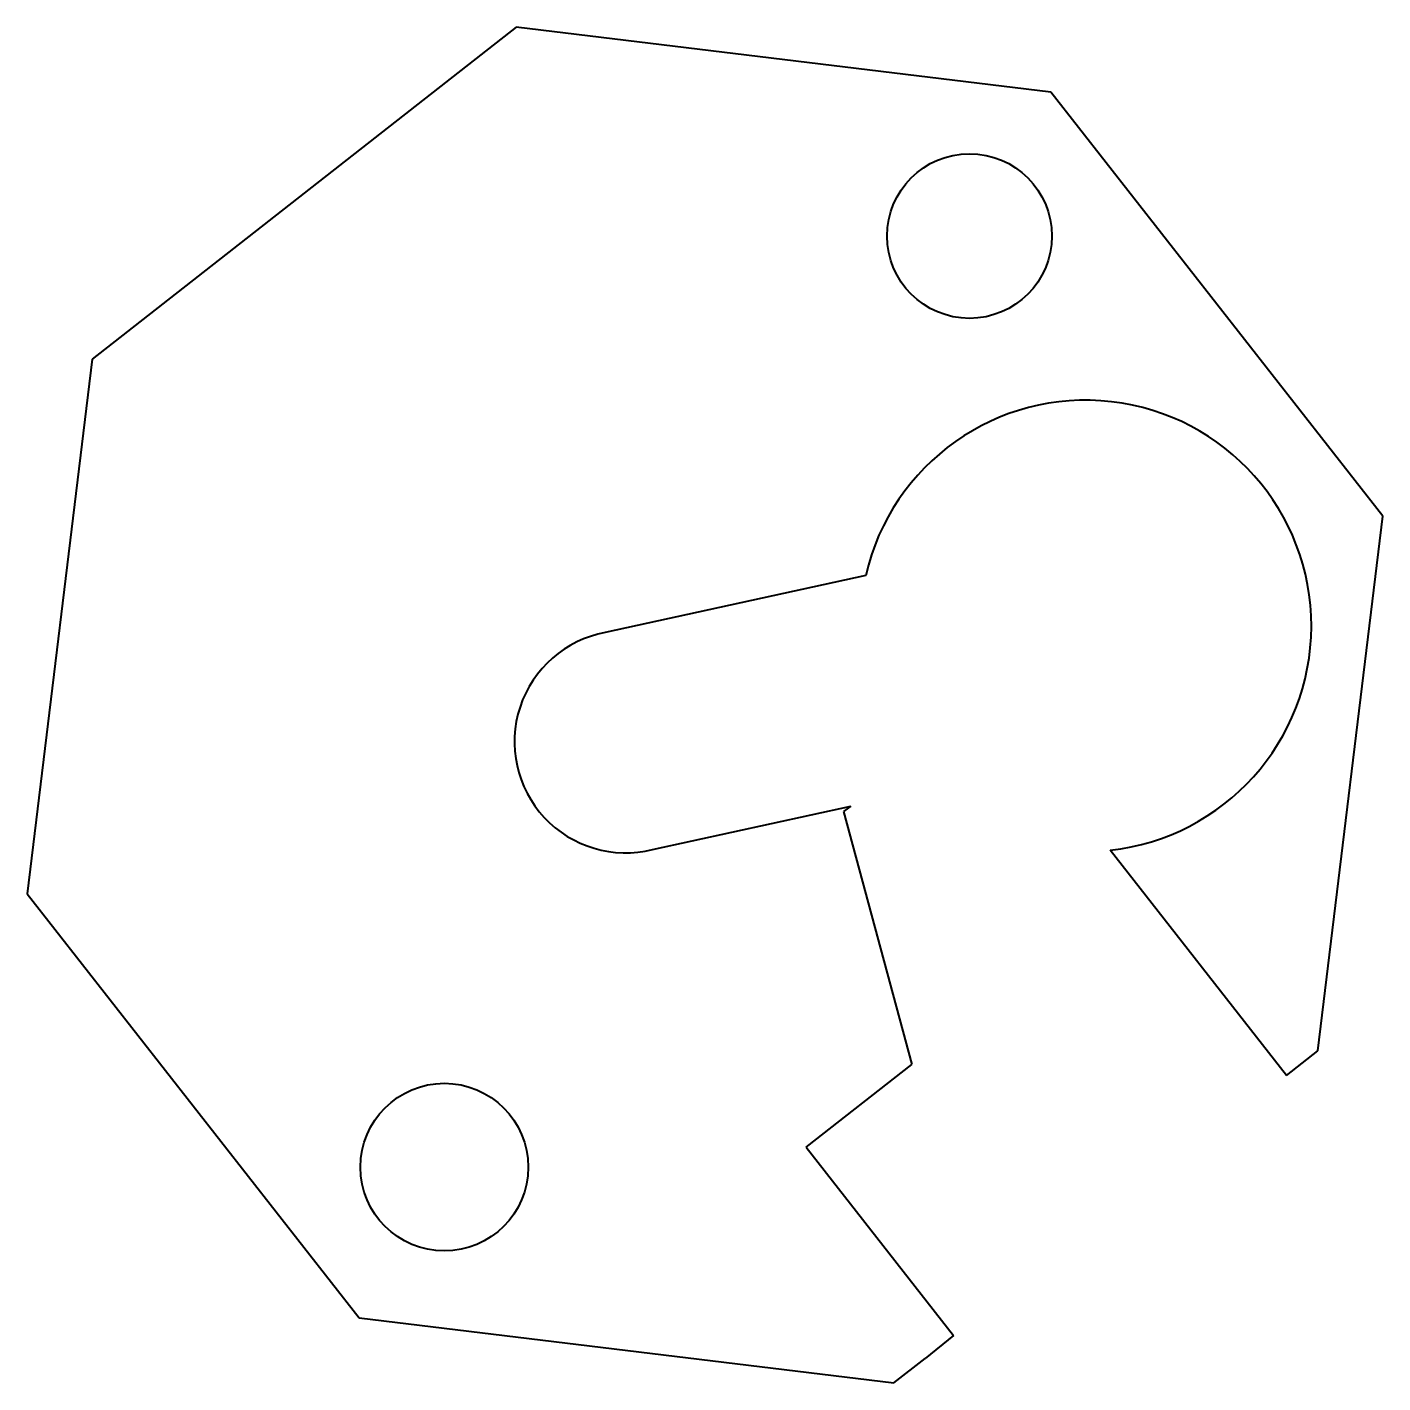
# Model space of a CAD drawing. Header units: inches. Extents: x -4.82 to 4.82, y -4.82 to 4.82.
import ezdxf

# ---------------------------------------------------------------- set-up
doc = ezdxf.new("R2010")
doc.units = ezdxf.units.IN
doc.header["$MEASUREMENT"] = 0
doc.layers.add('Visible', color=7, linetype='Continuous', lineweight=40)

msp = doc.modelspace()

# ---------------------------------------------------------------- linework, layer by layer
at = {"layer": 'Visible'}
for p, q in [((-1.3425, 4.8164), (-4.355, 2.4564)), ((2.4564, 4.355), (-1.3425, 4.8164)), ((4.8164, 1.3425), (2.4564, 4.355)), ((-4.355, 2.4564), (-4.8164, -1.3425)), ((4.355, -2.4564), (4.8164, 1.3425)), ((1.1419, 0.9205), (-0.7099, 0.5145)), ((-0.372, -1.0266), (1.0358, -0.718)), ((1.0358, -0.718), (0.9848, -0.7571)), ((0.9848, -0.7571), (1.4692, -2.5544)), ((4.1312, -2.6317), (2.8779, -1.0318)), ((-4.8164, -1.3425), (-2.4564, -4.355)), ((4.1312, -2.6317), (4.355, -2.4564)), ((0.7183, -3.1426), (1.4692, -2.5544)), ((0.7183, -3.1426), (1.766, -4.4801)), ((-2.4564, -4.355), (1.3425, -4.8164)), ((1.766, -4.4801), (1.5648, -4.6423)), ((1.3425, -4.8164), (1.5648, -4.6423))]:
    msp.add_line(p, q, dxfattribs=at)
for centre, radius in [((1.8794, 3.332), 0.5849), ((-1.8519, -3.2834), 0.5957)]:
    msp.add_circle(centre, radius, dxfattribs=at)
for centre, radius, start, end in [((2.7048, 0.5622), 1.6034, 276.19833, 167.08776), ((-0.5646, -0.2612), 0.7892, 100.61165, 284.11855)]:
    msp.add_arc(centre, radius, start, end, dxfattribs=at)

doc.saveas('drawing.dxf')
